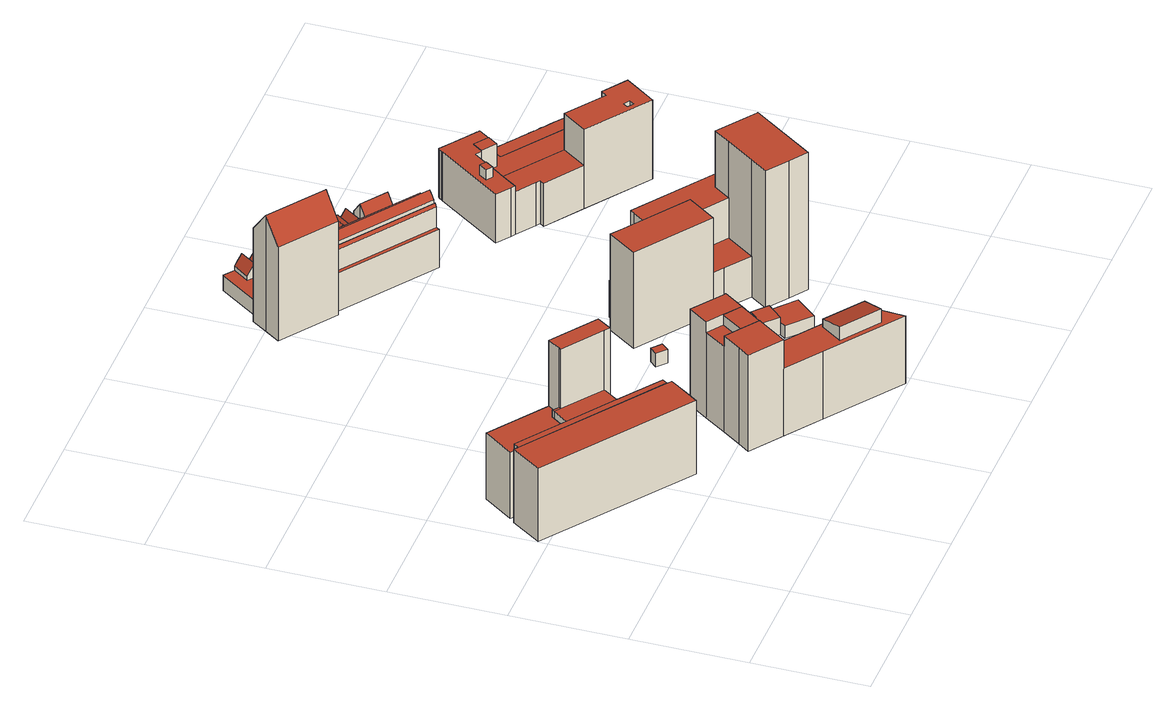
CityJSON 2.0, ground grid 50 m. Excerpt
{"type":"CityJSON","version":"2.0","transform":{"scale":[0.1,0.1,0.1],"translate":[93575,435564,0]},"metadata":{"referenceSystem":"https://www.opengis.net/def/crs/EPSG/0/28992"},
"CityObjects":{
"building1":{"type":"Building","attributes":{"TerrainHeight":3.82,"bron_geo":"Lidar 15-30 punten - nov. 2008","bron_tex":"UltraCAM-X 10cm juni 2008","status":"1","voll_tex":"complete"},"geometry":[{"type":"MultiSurface","lod":"2","boundaries":[[[0,1,2,3,4,5,6]],[[7,8,9,10,11,12,13]],[[14,15,16,17,18,19,20]],[[21,22,23,24,25,26,27,28,29]],[[30,31,32,33]],[[34,35,30,33,36]],[[37,38,39,40,41,42,43,44]],[[45,46,47,48,49,50,51,52,53,54,55,56,57,58,59,60,61,62]],[[1,52,63,2]],[[0,53,52,1]],[[6,54,53,0]],[[8,50,49,9]],[[7,64,50,8]],[[11,65,66,12]],[[9,49,48,10]],[[19,31,30,20]],[[18,7,13,19]],[[17,51,64,18]],[[16,63,51,17]],[[15,3,2,16]],[[14,4,3,15]],[[20,30,35,14]],[[28,61,60,29]],[[27,62,61,28]],[[26,45,62,27]],[[24,56,55,25]],[[23,57,56,24]],[[22,58,57,23]],[[21,59,58,22]],[[29,60,59,21]],[[32,66,67,33]],[[31,13,12,32]],[[33,67,65,36]],[[34,5,4,35]],[[43,46,45,44]],[[42,47,46,43]],[[41,48,47,42]],[[40,11,10,41]],[[39,34,36,40]],[[38,6,5,39]],[[37,55,54,38]],[[44,26,25,37]]],"semantics":{"surfaces":[{"type":"RoofSurface"},{"type":"GroundSurface"},{"type":"WallSurface"}],"values":[0,0,0,0,0,0,0,1,2,2,2,2,2,2,2,2,2,2,2,2,2,2,2,2,2,2,2,2,2,2,2,2,2,2,2,2,2,2,2,2,2,2]}}]},
"building2":{"type":"Building","attributes":{"TerrainHeight":1.13,"bron_geo":"Lidar 15-30 punten - nov. 2008","bron_tex":"UltraCAM-X 10cm juni 2008","status":"1","voll_tex":"complete"},"geometry":[{"type":"MultiSurface","lod":"2","boundaries":[[[68,69,70,71,72,73,74,71,70,75,76,77,78]],[[79,80,81,82]],[[83,84,85,86,87,88,89]],[[90,91,92,93,94]],[[95,96,97,98,99,100]],[[101,102,103,104]],[[105,106,107,108,109,110,111,112,113,114,115]],[[81,73,72,82]],[[80,74,73,81]],[[79,71,74,80]],[[82,72,71,79]],[[77,105,115,78]],[[76,106,105,77]],[[75,107,106,76]],[[70,108,107,75]],[[69,109,108,70]],[[68,116,109,69]],[[88,111,110,89]],[[87,117,111,88]],[[86,102,101,87]],[[85,90,94,86]],[[84,115,118,85]],[[83,68,78,84]],[[89,110,116,83]],[[93,103,102,94]],[[91,119,120,92]],[[90,118,119,91]],[[100,112,121,95]],[[99,113,112,100]],[[98,114,113,99]],[[97,120,114,98]],[[96,93,92,97]],[[95,104,103,96]],[[104,121,117,101]]],"semantics":{"surfaces":[{"type":"RoofSurface"},{"type":"GroundSurface"},{"type":"WallSurface"}],"values":[0,0,0,0,0,0,1,2,2,2,2,2,2,2,2,2,2,2,2,2,2,2,2,2,2,2,2,2,2,2,2,2,2,2]}}]},
"building3":{"type":"Building","attributes":{"TerrainHeight":2.55,"bron_geo":"Lidar 15-30 punten - nov. 2008","bron_tex":"UltraCAM-X 10cm juni 2008","status":"1","voll_tex":"complete"},"geometry":[{"type":"MultiSurface","lod":"2","boundaries":[[[122,123,124,125,126]],[[127,128,129,130,131]],[[125,131,130,126]],[[124,127,131,125]],[[123,128,127,124]],[[122,129,128,123]],[[126,130,129,122]]],"semantics":{"surfaces":[{"type":"RoofSurface"},{"type":"GroundSurface"},{"type":"WallSurface"}],"values":[0,1,2,2,2,2,2]}}]},
"building4":{"type":"Building","attributes":{"TerrainHeight":3.79,"bron_geo":"Lidar 15-30 punten - nov. 2008","bron_tex":"UltraCAM-X 10cm juni 2008","status":"1","voll_tex":"complete"},"geometry":[{"type":"MultiSurface","lod":"2","boundaries":[[[132,133,134,135]],[[136,137,138,139,140]],[[141,142,143,144,145,146]],[[139,143,142,140]],[[137,146,147,138]],[[136,141,146,137]],[[140,142,141,136]],[[134,145,144,135]],[[133,147,145,134]],[[132,139,138,133]],[[135,144,143,132]]],"semantics":{"surfaces":[{"type":"RoofSurface"},{"type":"GroundSurface"},{"type":"WallSurface"}],"values":[0,0,1,2,2,2,2,2,2,2,2]}}]},
"building5":{"type":"Building","attributes":{"TerrainHeight":2.86,"bron_geo":"Lidar 15-30 punten - nov. 2008","bron_tex":"UltraCAM-X 10cm juni 2008","status":"1","voll_tex":"complete"},"geometry":[{"type":"MultiSurface","lod":"2","boundaries":[[[148,149,150,151,152,153,154,155,156,157,158,159,160,161,162,163,164,165,166,167,168,169,170,171,172,173,174]],[[175,176,177,178,179]],[[180,181,182,183,184,185,186,187,188]],[[189,190,191,192,193,194,195,196,197]],[[198,199,200,201,202,203,204,205]],[[206,207,208,209,210,211,212,213,214,215]],[[216,217,218,219,220,221,222,223,224,225,226,227,228,229,230,231,232,233,234,235,236,237,238,239,240,241,242,243,244,245,246,247,248,249]],[[177,250,221,178]],[[176,222,250,177]],[[182,221,220,183]],[[181,179,178,182]],[[180,214,213,181]],[[188,215,214,180]],[[187,251,217,188]],[[186,218,251,187]],[[185,219,218,186]],[[184,252,219,185]],[[183,220,252,184]],[[196,253,226,197]],[[195,227,253,196]],[[194,254,227,195]],[[193,228,254,194]],[[192,148,174,193]],[[191,247,246,192]],[[190,248,247,191]],[[201,225,224,202]],[[200,255,225,201]],[[199,226,255,200]],[[198,189,197,199]],[[205,212,211,198]],[[204,176,175,205]],[[203,223,222,204]],[[202,224,223,203]],[[210,190,189,211]],[[209,256,248,210]],[[208,249,256,209]],[[207,257,249,208]],[[206,216,257,207]],[[215,217,216,206]],[[212,175,179,213]],[[173,258,228,174]],[[172,229,258,173]],[[171,259,229,172]],[[170,230,259,171]],[[169,260,230,170]],[[168,231,260,169]],[[167,232,231,168]],[[166,233,232,167]],[[165,234,233,166]],[[164,235,234,165]],[[163,236,235,164]],[[162,261,236,163]],[[161,237,261,162]],[[160,262,237,161]],[[159,238,262,160]],[[158,239,238,159]],[[157,240,239,158]],[[156,263,240,157]],[[155,241,263,156]],[[154,264,241,155]],[[153,242,264,154]],[[152,243,242,153]],[[151,265,243,152]],[[150,244,265,151]],[[149,245,244,150]],[[148,246,245,149]]],"semantics":{"surfaces":[{"type":"RoofSurface"},{"type":"GroundSurface"},{"type":"WallSurface"}],"values":[0,0,0,0,0,0,1,2,2,2,2,2,2,2,2,2,2,2,2,2,2,2,2,2,2,2,2,2,2,2,2,2,2,2,2,2,2,2,2,2,2,2,2,2,2,2,2,2,2,2,2,2,2,2,2,2,2,2,2,2,2,2,2,2,2,2]}}]},
"building6":{"type":"Building","attributes":{"TerrainHeight":3.43,"bron_geo":"Lidar 15-30 punten - nov. 2008","bron_tex":"UltraCAM-X 10cm juni 2008","status":"1","voll_tex":"complete"},"geometry":[{"type":"MultiSurface","lod":"2","boundaries":[[[266,267,268,269]],[[267,270,271,268]],[[272,273,274,275,276,277,278,279,280,281,282,283,284,285,286,287,288,289,290]],[[291,292,293,294,295]],[[296,297,298,292,291]],[[299,300,301,302,303,304,305,306,307]],[[307,306,308,309]],[[310,311,312,313]],[[314,315,316,317,311,310]],[[318,319,320,321]],[[319,322,323,320]],[[324,325,326,327,328]],[[313,312,329,330,331,325,324]],[[332,333,334,335,336]],[[337,338,339,340,333,332]],[[341,342,343,344,345,346]],[[346,345,347,348]],[[349,350,351,352]],[[353,354,355,356,350,349]],[[357,358,359,360,361,362]],[[362,361,363,364]],[[365,366,367,368,369]],[[367,370,371,372,373,368]],[[374,375,376,377,378,379,380,381,382]],[[383,384,385,386,374,382,387]],[[388,389,390,391,392]],[[390,393,394,391]],[[395,396,397,398,399]],[[400,401,402,403,404,405]],[[403,406,407,408,404]],[[409,410,411,412,413]],[[414,415,416,417,418]],[[419,420,421,422,423,424,425,426,427,428,429,430,431,432,433,434,435,436,437,438,439,440,441,442,443,444,445,446,447,448,449]],[[266,450,451,267]],[[269,412,411,266]],[[267,451,452,270]],[[283,431,430,284]],[[282,432,431,283]],[[281,453,432,282]],[[275,454,455,276]],[[273,456,457,274]],[[272,458,456,273]],[[305,448,459,306]],[[304,449,448,305]],[[303,460,449,304]],[[302,461,460,303]],[[301,462,461,302]],[[299,272,290,300]],[[307,463,458,299]],[[306,459,447,308]],[[309,456,463,307]],[[294,342,341,295]],[[293,464,465,294]],[[292,466,464,293]],[[295,457,467,291]],[[298,446,466,292]],[[297,447,446,298]],[[296,309,308,297]],[[291,467,456,296]],[[368,468,300,369]],[[366,469,470,367]],[[369,290,289,365]],[[373,301,468,368]],[[372,419,462,373]],[[371,420,419,372]],[[370,421,420,371]],[[367,470,421,370]],[[311,471,472,312]],[[313,279,473,310]],[[317,436,471,311]],[[316,437,436,317]],[[315,474,437,316]],[[314,336,335,315]],[[310,473,278,314]],[[320,475,288,321]],[[318,476,477,319]],[[323,289,475,320]],[[322,366,365,323]],[[319,477,469,322]],[[327,281,280,328]],[[326,478,453,327]],[[325,479,478,326]],[[328,280,480,324]],[[331,433,479,325]],[[330,434,433,331]],[[329,435,434,330]],[[312,472,435,329]],[[324,480,279,313]],[[334,481,474,335]],[[333,482,481,334]],[[336,278,483,332]],[[340,438,482,333]],[[339,439,438,340]],[[338,484,439,339]],[[337,352,351,338]],[[332,483,277,337]],[[344,444,485,345]],[[343,445,444,344]],[[342,465,445,343]],[[346,486,274,341]],[[345,485,487,347]],[[348,275,486,346]],[[350,488,484,351]],[[352,277,489,349]],[[356,440,488,350]],[[355,441,440,356]],[[354,490,441,355]],[[349,489,276,353]],[[360,442,491,361]],[[359,443,442,360]],[[358,487,443,359]],[[357,348,347,358]],[[362,492,454,357]],[[363,354,353,364]],[[361,491,490,363]],[[364,455,492,362]],[[381,429,493,382]],[[380,430,429,381]],[[379,285,284,380]],[[378,286,285,379]],[[377,418,417,378]],[[376,399,398,377]],[[375,494,495,376]],[[374,496,391,375]],[[382,493,428,387]],[[386,392,496,374]],[[497,268,271,386]],[[385,269,268,497]],[[384,413,412,385]],[[383,427,426,384]],[[387,428,427,383]],[[390,498,494,391]],[[389,499,498,390]],[[388,452,499,389]],[[392,271,270,388]],[[394,495,494,391]],[[393,395,399,394]],[[390,498,500,393]],[[397,414,418,398]],[[396,501,502,397]],[[395,500,501,396]],[[404,503,287,405]],[[402,422,504,403]],[[401,423,422,402]],[[400,505,423,401]],[[408,288,503,404]],[[407,318,321,408]],[[406,506,476,407]],[[403,504,506,406]],[[410,424,450,411]],[[409,425,424,410]],[[413,426,425,409]],[[416,287,286,417]],[[415,400,405,416]],[[414,502,505,415]]],"semantics":{"surfaces":[{"type":"RoofSurface"},{"type":"GroundSurface"},{"type":"WallSurface"}],"values":[0,0,0,0,0,0,0,0,0,0,0,0,0,0,0,0,0,0,0,0,0,0,0,0,0,0,0,0,0,0,0,0,1,2,2,2,2,2,2,2,2,2,2,2,2,2,2,2,2,2,2,2,2,2,2,2,2,2,2,2,2,2,2,2,2,2,2,2,2,2,2,2,2,2,2,2,2,2,2,2,2,2,2,2,2,2,2,2,2,2,2,2,2,2,2,2,2,2,2,2,2,2,2,2,2,2,2,2,2,2,2,2,2,2,2,2,2,2,2,2,2,2,2,2,2,2,2,2,2,2,2,2,2,2,2,2,2,2,2,2,2,2,2,2,2,2,2,2,2,2,2,2,2,2,2]}}]},
"building7":{"type":"Building","attributes":{"TerrainHeight":3.42,"bron_geo":"Lidar 15-30 punten - nov. 2008","bron_tex":"UltraCAM-X 10cm juni 2008","status":"1","voll_tex":"complete"},"geometry":[{"type":"MultiSurface","lod":"2","boundaries":[[[507,508,509,510,511,512,513,514,515,516,517,518,519,520,521,522,523,524,525,526,527,528,529,530,531,532,533,534,535,536,537,538,539,540,541,542,543]],[[544,545,546,547]],[[548,549,550,551]],[[552,553,554,555,556,557,558,559,560,561,562,563,564,565,566,567,568,569,570,571,572,569,568,573,574,575,576,577,578,579,580]],[[581,582,583,584,585,586,587,588,589,590,591,592,593,594]],[[595,596,597,598]],[[599,600,601,602,603,604,605,606,607,604,603,608,609,610,611]],[[612,613,614,615,616,617,618,619]],[[620,621,622,623,624,625,626,627,628,629,630,631,632,633,634,635,636,637,638,639,640,641,642,643,644,645,646,647,648,649,650,651,652,653,654,655,656]],[[550,579,578,551]],[[549,580,579,550]],[[548,591,590,549]],[[551,592,591,548]],[[567,630,629,568]],[[566,631,630,567]],[[565,657,631,566]],[[564,632,657,565]],[[563,658,632,564]],[[562,633,658,563]],[[561,634,633,562]],[[560,635,634,561]],[[559,636,635,560]],[[558,659,636,559]],[[557,637,659,558]],[[556,660,637,557]],[[555,638,660,556]],[[554,639,638,555]],[[553,661,639,554]],[[552,662,661,553]],[[580,590,589,552]],[[577,593,592,578]],[[576,594,593,577]],[[575,613,612,576]],[[574,614,613,575]],[[573,663,664,574]],[[568,629,663,573]],[[588,665,662,589]],[[587,543,542,588]],[[586,507,543,587]],[[585,666,667,586]],[[584,668,666,585]],[[595,569,572,596]],[[598,570,569,595]],[[597,571,570,598]],[[596,572,571,597]],[[601,619,618,602]],[[600,582,581,601]],[[599,583,582,600]],[[611,584,583,599]],[[610,669,668,611]],[[609,625,669,610]],[[608,670,625,609]],[[603,626,670,608]],[[602,671,626,603]],[[607,544,547,604]],[[606,545,544,607]],[[605,546,545,606]],[[604,547,546,605]],[[619,581,594,612]],[[617,627,671,618]],[[616,628,627,617]],[[615,672,628,616]],[[614,664,672,615]],[[541,673,665,542]],[[540,640,673,541]],[[539,674,640,540]],[[538,641,674,539]],[[537,675,641,538]],[[536,642,675,537]],[[535,643,642,536]],[[534,644,643,535]],[[533,645,644,534]],[[532,646,645,533]],[[531,647,646,532]],[[530,648,647,531]],[[529,676,648,530]],[[528,649,676,529]],[[527,650,649,528]],[[526,677,650,527]],[[525,651,677,526]],[[524,678,651,525]],[[523,652,678,524]],[[522,679,652,523]],[[521,653,679,522]],[[520,654,653,521]],[[519,680,654,520]],[[518,655,680,519]],[[517,681,655,518]],[[516,656,681,517]],[[515,682,656,516]],[[514,620,682,515]],[[513,621,620,514]],[[512,622,621,513]],[[511,623,622,512]],[[510,683,623,511]],[[509,624,683,510]],[[508,684,624,509]],[[507,667,684,508]]],"semantics":{"surfaces":[{"type":"RoofSurface"},{"type":"GroundSurface"},{"type":"WallSurface"}],"values":[0,0,0,0,0,0,0,0,1,2,2,2,2,2,2,2,2,2,2,2,2,2,2,2,2,2,2,2,2,2,2,2,2,2,2,2,2,2,2,2,2,2,2,2,2,2,2,2,2,2,2,2,2,2,2,2,2,2,2,2,2,2,2,2,2,2,2,2,2,2,2,2,2,2,2,2,2,2,2,2,2,2,2,2,2,2,2,2,2,2,2,2,2,2,2,2,2,2]}}]}
},
"vertices":[
[741,752,165],[834,884,165],[657,1010,165],[611,946,165],[589,962,165],[541,895,165],[723,765,165],[461,1149,320],[212,1326,320],[119,1194,320],[133,1184,320],[341,1037,320],[395,1113,320],[422,1094,320],[589,962,641],[611,946,641],[657,1010,639],[478,1137,639],[461,1149,639],[422,1094,640],[416,1085,641],[633,598,354],[679,662,354],[726,729,354],[725,730,354],[707,743,354],[116,1161,354],[115,1162,354],[98,1174,354],[8,1043,354],[416,1085,354],[422,1094,354],[395,1113,354],[389,1104,354],[541,895,354],[589,962,354],[341,1037,354],[707,743,355],[723,765,355],[541,895,355],[341,1037,355],[133,1184,355],[129,1179,355],[120,1167,355],[116,1161,355],[116,1161,0],[120,1167,0],[129,1179,0],[133,1184,0],[119,1194,0],[212,1326,0],[478,1137,0],[834,884,0],[741,752,0],[723,765,0],[707,743,0],[725,730,0],[726,729,0],[679,662,0],[633,598,0],[8,1043,0],[98,1174,0],[115,1162,0],[657,1010,0],[461,1149,0],[341,1037,0],[395,1113,0],[389,1104,0],
[980,351,327],[1137,240,327],[1463,9,327],[1392,86,327],[1227,202,327],[1291,293,327],[1456,176,327],[1471,122,327],[1477,184,327],[1423,223,327],[1067,474,327],[1392,86,393],[1456,176,366],[1291,293,366],[1227,202,393],[980,351,466],[1067,474,466],[1072,482,466],[999,534,466],[931,581,466],[874,501,466],[839,451,466],[1072,482,465],[1075,486,465],[1140,577,465],[1066,629,465],[999,534,465],[999,677,466],[1066,629,466],[1140,577,466],[1202,664,466],[1190,672,466],[1061,764,466],[931,581,415],[999,534,415],[1066,629,415],[999,677,415],[1423,223,0],[1477,184,0],[1471,122,0],[1463,9,0],[1137,240,0],[839,451,0],[874,501,0],[1061,764,0],[1190,672,0],[1202,664,0],[1067,474,0],[980,351,0],[931,581,0],[1072,482,0],[1075,486,0],[1140,577,0],[999,677,0],
[1300,937,66],[1302,940,66],[1327,968,66],[1287,1003,66],[1260,973,66],[1327,968,0],[1302,940,0],[1300,937,0],[1260,973,0],[1287,1003,0],
[1620,578,82],[1681,644,82],[1618,701,82],[1558,634,82],[1696,464,63],[1779,558,63],[1681,644,61],[1620,578,61],[1599,554,61],[1696,464,0],[1599,554,0],[1620,578,0],[1558,634,0],[1618,701,0],[1779,558,0],[1681,644,0],
[1642,1163,44],[1643,1165,44],[1643,1167,44],[1643,1169,44],[1643,1170,44],[1643,1172,44],[1643,1173,44],[1643,1174,44],[1642,1175,44],[1642,1176,44],[1641,1178,44],[1640,1180,44],[1639,1180,44],[1638,1181,44],[1637,1181,44],[1636,1182,44],[1634,1183,44],[1632,1183,44],[1630,1183,44],[1627,1183,44],[1625,1183,44],[1624,1182,44],[1623,1182,44],[1623,1181,44],[1622,1180,44],[1621,1179,44],[1620,1179,44],[1756,996,196],[1669,873,196],[1714,841,196],[1822,764,196],[1910,888,196],[1962,961,663],[1910,888,663],[1822,764,663],[1770,689,663],[1862,623,663],[1939,569,663],[2131,841,663],[2128,843,663],[2087,872,663],[1616,1095,177],[1657,1153,177],[1656,1153,177],[1642,1163,177],[1620,1179,177],[1536,1239,177],[1518,1251,177],[1487,1207,177],[1477,1193,177],[1616,1095,464],[1477,1193,464],[1442,1218,464],[1439,1220,464],[1351,1094,464],[1667,871,464],[1669,873,464],[1756,996,464],[2128,932,390],[2051,987,390],[1709,1227,390],[1696,1208,390],[1657,1153,390],[1616,1095,390],[1756,996,390],[1910,888,390],[1962,961,390],[2087,872,390],[2128,932,0],[2087,872,0],[2131,841,0],[1939,569,0],[1770,689,0],[1822,764,0],[1669,873,0],[1667,871,0],[1351,1094,0],[1439,1220,0],[1477,1193,0],[1518,1251,0],[1620,1179,0],[1622,1180,0],[1623,1182,0],[1625,1183,0],[1627,1183,0],[1630,1183,0],[1632,1183,0],[1634,1183,0],[1636,1182,0],[1638,1181,0],[1640,1180,0],[1641,1178,0],[1642,1176,0],[1643,1174,0],[1643,1172,0],[1643,1170,0],[1643,1167,0],[1643,1165,0],[1642,1163,0],[1656,1153,0],[1657,1153,0],[1709,1227,0],[1714,841,0],[2128,843,0],[1862,623,0],[1487,1207,0],[1536,1239,0],[1442,1218,0],[1696,1208,0],[2051,987,0],[1621,1179,0],[1623,1181,0],[1624,1182,0],[1637,1181,0],[1639,1180,0],[1642,1175,0],[1643,1173,0],[1643,1169,0],
[1631,2003,284],[1636,2010,297],[1223,2302,297],[1218,2294,284],[1642,2018,284],[1228,2309,284],[1674,2311,73],[1616,2352,73],[1557,2394,73],[1498,2435,73],[1440,2477,73],[1381,2518,73],[1323,2559,73],[1264,2601,73],[1205,2642,73],[1255,2712,73],[1211,2743,73],[1210,2743,73],[1074,2549,73],[1290,2397,73],[1280,2383,73],[1624,2140,73],[1673,2209,73],[1721,2278,73],[1680,2307,73],[1586,2373,143],[1636,2443,143],[1630,2447,140],[1606,2464,125],[1557,2394,125],[1616,2352,125],[1665,2422,125],[1654,2430,132],[1674,2311,98],[1680,2307,88],[1729,2377,88],[1728,2378,91],[1727,2378,92],[1724,2381,98],[1713,2388,114],[1697,2399,141],[1648,2330,141],[1665,2422,88],[1616,2352,88],[1293,2580,140],[1343,2650,140],[1313,2671,94],[1264,2601,94],[1323,2559,94],[1372,2629,94],[1369,2631,98],[1359,2638,114],[1741,2161,113],[1765,2195,165],[1697,2244,165],[1673,2209,113],[1790,2230,113],[1721,2278,113],[1235,2621,140],[1284,2691,140],[1262,2707,106],[1255,2712,94],[1205,2642,94],[1310,2673,98],[1300,2680,115],[1290,2687,130],[1352,2539,139],[1401,2608,139],[1391,2615,124],[1372,2629,93],[1323,2559,93],[1381,2518,93],[1430,2588,93],[1428,2590,97],[1418,2597,113],[1557,2394,93],[1606,2464,93],[1605,2465,95],[1594,2472,112],[1577,2484,139],[1528,2414,139],[1548,2505,93],[1498,2435,93],[1410,2497,140],[1460,2567,140],[1430,2588,92],[1381,2518,92],[1440,2477,92],[1489,2546,92],[1487,2548,96],[1477,2555,112],[1498,2435,94],[1548,2505,94],[1546,2506,96],[1535,2514,113],[1518,2526,139],[1469,2456,139],[1489,2546,94],[1440,2477,94],[1721,2278,111],[1790,2230,111],[1814,2265,170],[1705,2342,170],[1680,2307,111],[1839,2299,111],[1796,2329,111],[1774,2345,111],[1729,2377,111],[1243,2330,561],[1244,2331,559],[1260,2353,523],[1270,2368,498],[1280,2383,475],[1290,2397,452],[1074,2549,452],[1050,2566,452],[1004,2500,561],[1197,2264,452],[1208,2280,478],[1218,2294,501],[1228,2309,526],[957,2433,452],[1642,2018,306],[1652,2032,328],[1657,2040,340],[1244,2331,340],[1228,2309,306],[1673,2062,306],[1260,2353,306],[1673,2062,295],[1676,2067,295],[1683,2077,295],[1270,2368,295],[1260,2353,295],[1693,2091,125],[1697,2096,133],[1696,2097,133],[1717,2126,179],[1648,2175,179],[1624,2140,125],[1726,2139,159],[1741,2161,125],[1673,2209,125],[1621,1988,184],[1628,1998,184],[1631,2003,184],[1218,2294,184],[1208,2280,184],[1683,2077,289],[1693,2091,289],[1624,2140,289],[1280,2383,290],[1270,2368,290],[1774,2345,0],[1796,2329,0],[1839,2299,0],[1696,2097,0],[1697,2096,0],[1628,1998,0],[1621,1988,0],[1208,2280,0],[1197,2264,0],[957,2433,0],[1050,2566,0],[1074,2549,0],[1210,2743,0],[1211,2743,0],[1290,2687,0],[1300,2680,0],[1310,2673,0],[1359,2638,0],[1369,2631,0],[1418,2597,0],[1428,2590,0],[1477,2555,0],[1487,2548,0],[1535,2514,0],[1546,2506,0],[1594,2472,0],[1605,2465,0],[1654,2430,0],[1665,2422,0],[1713,2388,0],[1724,2381,0],[1631,2003,0],[1636,2010,0],[1642,2018,0],[1255,2712,0],[1498,2435,0],[1440,2477,0],[1616,2352,0],[1557,2394,0],[1674,2311,0],[1697,2399,0],[1727,2378,0],[1728,2378,0],[1729,2377,0],[1648,2330,0],[1630,2447,0],[1606,2464,0],[1636,2443,0],[1586,2373,0],[1705,2342,88],[1790,2230,0],[1814,2265,0],[1343,2650,0],[1313,2671,0],[1293,2580,73],[1372,2629,0],[1697,2244,73],[1741,2161,0],[1765,2195,0],[1262,2707,0],[1284,2691,0],[1235,2621,73],[1391,2615,0],[1401,2608,0],[1352,2539,73],[1430,2588,0],[1577,2484,0],[1528,2414,73],[1548,2505,0],[1460,2567,0],[1410,2497,73],[1489,2546,0],[1518,2526,0],[1469,2456,0],[1004,2500,0],[1244,2331,0],[1260,2353,0],[1243,2330,338],[1223,2302,514],[1657,2040,0],[1652,2032,0],[1673,2062,0],[1676,2067,0],[1683,2077,0],[1648,2175,73],[1717,2126,0],[1693,2091,0],[1726,2139,0],
[2634,1649,121],[2654,1676,121],[2676,1708,121],[2670,1712,121],[2648,1727,121],[2644,1730,121],[2621,1746,121],[2594,1766,121],[2592,1767,121],[2588,1770,121],[2585,1772,121],[2565,1786,121],[2541,1803,121],[2537,1806,121],[2532,1810,121],[2526,1814,121],[2508,1826,121],[2491,1838,121],[2481,1845,121],[2478,1848,121],[2475,1850,121],[2452,1866,121],[2444,1872,121],[2425,1885,121],[2419,1889,121],[2396,1906,121],[2369,1925,121],[2363,1929,121],[2339,1946,121],[2313,1965,121],[2310,1966,121],[2306,1969,121],[2288,1982,121],[2283,1986,121],[2278,1989,121],[2269,1996,121],[2227,1937,121],[2396,1443,261],[2409,1463,261],[2383,1480,261],[2370,1460,261],[2163,1930,239],[2195,1974,239],[2135,2017,239],[2103,1972,239],[2230,2023,235],[2227,2025,235],[2225,2026,235],[2219,2031,235],[2213,2035,235],[2196,2047,235],[2175,2062,235],[2155,2076,235],[2125,2097,235],[2119,2102,235],[2066,2139,235],[2063,2135,235],[2060,2132,235],[2055,2124,235],[2053,2122,235],[2049,2115,235],[1846,1829,235],[1950,1931,235],[1977,1913,235],[1953,1877,235],[1926,1895,235],[1908,1785,235],[1923,1775,235],[1982,1859,235],[1988,1866,235],[2076,1991,235],[2103,1972,235],[2135,2017,235],[2195,1974,235],[2250,1681,131],[2417,1563,131],[2435,1588,131],[2539,1514,131],[2561,1545,131],[2634,1649,131],[2227,1937,131],[2269,1996,131],[2230,2023,131],[2195,1974,131],[2163,1930,131],[2103,1972,131],[2076,1991,131],[1988,1866,131],[1950,1931,284],[1926,1895,284],[1953,1877,284],[1977,1913,284],[2435,1588,384],[2417,1563,384],[2250,1681,384],[2174,1573,384],[2445,1381,384],[2370,1460,384],[2383,1480,384],[2409,1463,384],[2396,1443,384],[2452,1392,384],[2457,1398,384],[2499,1457,384],[2539,1514,384],[1988,1866,208],[1982,1859,208],[1923,1775,208],[2008,1715,208],[2024,1704,208],[2012,1687,208],[2174,1573,208],[2250,1681,208],[2594,1766,0],[2621,1746,0],[2644,1730,0],[2648,1727,0],[2676,1708,0],[2457,1398,0],[2445,1381,0],[2012,1687,0],[2024,1704,0],[1846,1829,0],[2049,2115,0],[2053,2122,0],[2060,2132,0],[2066,2139,0],[2119,2102,0],[2125,2097,0],[2155,2076,0],[2196,2047,0],[2219,2031,0],[2225,2026,0],[2283,1986,0],[2306,1969,0],[2313,1965,0],[2339,1946,0],[2363,1929,0],[2369,1925,0],[2396,1906,0],[2419,1889,0],[2425,1885,0],[2452,1866,0],[2475,1850,0],[2481,1845,0],[2508,1826,0],[2532,1810,0],[2537,1806,0],[2565,1786,0],[2588,1770,0],[2055,2124,0],[2063,2135,0],[2175,2062,0],[2213,2035,0],[2227,2025,0],[2230,2023,0],[1908,1785,0],[1923,1775,0],[2269,1996,0],[2561,1545,0],[2634,1649,0],[2539,1514,0],[2499,1457,0],[2452,1392,0],[2174,1573,0],[2008,1715,0],[2278,1989,0],[2288,1982,0],[2310,1966,0],[2444,1872,0],[2478,1848,0],[2491,1838,0],[2526,1814,0],[2541,1803,0],[2585,1772,0],[2592,1767,0],[2670,1712,0],[2654,1676,0]
]}
